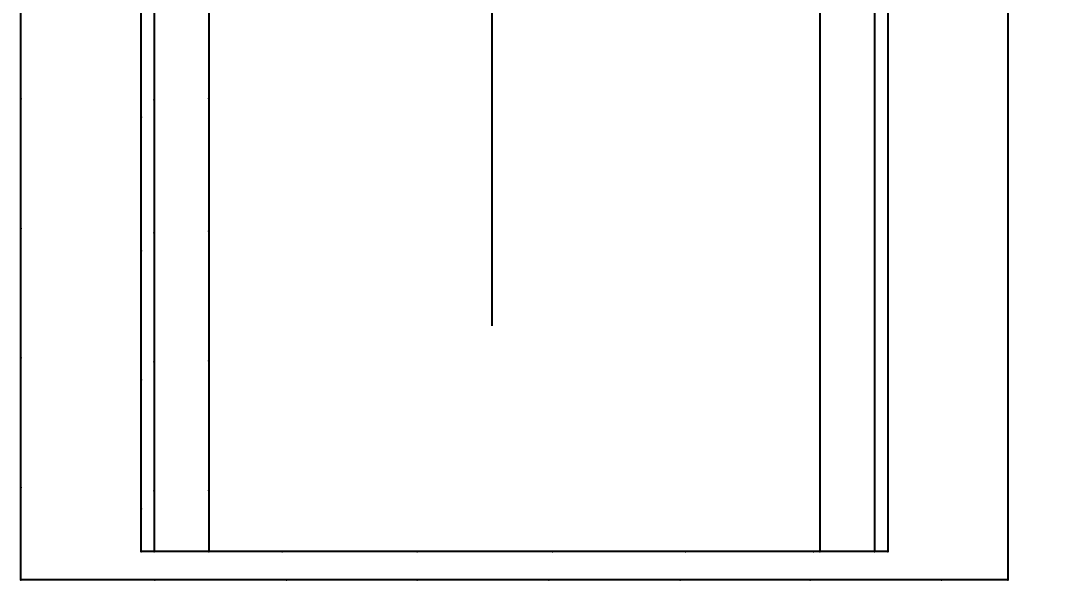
# Model space of a CAD drawing. Extents: x -2408 to 1029, y -526 to 2095.
# Drawn here: x 784 to 905.1, y 861.6 to 926.6 of the extents above; entities that cross this region are included whole.
import ezdxf

# ---------------------------------------------------------------- set-up
doc = ezdxf.new("R2010")
doc.units = 0

# ---------------------------------------------------------------- blocks, each defined once
blk = doc.blocks.new(' -30')
at = {"layer": '1'}
blk.add_lwpolyline([(478.035278, 518.003273), (478.035278, 400.671844), (470.295849, 400.671844), (455.062391, 400.671844), (439.954714, 400.671844), (424.677277, 400.671844), (409.399835, 400.671844), (394.208775, 400.671844), (378.931338, 400.671844), (363.353195, 400.671844), (363.353195, 411.401223), (363.353195, 426.458583), (363.353195, 441.515962), (363.353195, 456.552738), (363.353195, 471.61011)], dxfattribs=at)
at = {"layer": '14'}
blk.add_lwpolyline([(377.323189, 403.973846), (377.323189, 408.932402), (377.323189, 423.927417), (377.323189, 438.905732), (377.323189, 454.422286), (377.323189, 470.256091), (377.323189, 485.591955), (377.323189, 501.153591), (377.323189, 518.003273), (393.747366, 518.003273), (409.447385, 518.003273), (425.024157, 518.003273), (440.491062, 518.003273), (455.351366, 518.003273), (464.065285, 518.003273), (464.065285, 403.973846), (455.429185, 403.973846), (440.589007, 403.973846), (425.125706, 403.973846), (409.39983, 403.973846), (393.716719, 403.973846)], close=True, dxfattribs=at)
at = {"layer": '2'}
for p in [(377.323189, 403.973846), (378.847198, 403.973846), (385.197182, 403.973846), (456.191292, 403.973846), (462.541275, 403.973846), (464.065285, 403.973846), (363.353195, 400.671844), (478.035278, 400.671844)]:
    blk.add_point(p, dxfattribs=at)
at = {"layer": '3'}
for p in [(363.353195, 456.552738), (385.197182, 456.606662), (378.847198, 456.448309), (377.323189, 454.422286), (363.353195, 441.515962), (378.847198, 441.014543), (385.197182, 441.209679), (377.323189, 438.905732), (363.353195, 426.458583), (378.847198, 426.013186), (385.197182, 426.124157), (377.323189, 423.927417), (363.353195, 411.401223), (378.847198, 411.011835), (385.197182, 411.051486), (377.323189, 408.932402), (393.716719, 403.973846), (409.39983, 403.973846), (425.125706, 403.973846), (440.589007, 403.973846), (455.429185, 403.973846), (378.931338, 400.671844), (394.208775, 400.671844), (409.399835, 400.671844), (424.677277, 400.671844), (439.954714, 400.671844), (455.062391, 400.671844), (470.295849, 400.671844)]:
    blk.add_point(p, dxfattribs=at)
at = {"layer": '7'}
blk.add_line((418.122406, 430.18486), (418.122406, 497.763252), dxfattribs=at)
at = {"layer": '8'}
for points in [[(378.847198, 518.003273), (378.847198, 502.284653), (378.847198, 486.964691), (378.847198, 471.449667), (378.847198, 456.448309), (378.847198, 441.014543), (378.847198, 426.013186), (378.847198, 411.011835), (378.847198, 403.973846)], [(385.197182, 518.003273), (385.197182, 502.519689), (385.197182, 487.217317), (385.197182, 471.820325), (385.197182, 456.606662), (385.197182, 441.209679), (385.197182, 426.124157), (385.197182, 411.051486), (385.197182, 403.973846)], [(456.191292, 518.003273), (456.191292, 403.973846)], [(462.541275, 518.003273), (462.541275, 403.973846)]]:
    blk.add_lwpolyline(points, dxfattribs=at)
blk = doc.blocks.new(' -31')
at = {"layer": '1'}
blk.add_lwpolyline([(478.035278, 518.003273), (478.035278, 400.671844), (470.295849, 400.671844), (455.062391, 400.671844), (439.954714, 400.671844), (424.677277, 400.671844), (409.399835, 400.671844), (394.208775, 400.671844), (378.931338, 400.671844), (363.353195, 400.671844), (363.353195, 411.401223), (363.353195, 426.458583), (363.353195, 441.515962), (363.353195, 456.552738), (363.353195, 471.61011)], dxfattribs=at)
at = {"layer": '14'}
blk.add_lwpolyline([(377.323189, 403.973846), (377.323189, 408.932402), (377.323189, 423.927417), (377.323189, 438.905732), (377.323189, 454.422286), (377.323189, 470.256091), (377.323189, 485.591955), (377.323189, 501.153591), (377.323189, 518.003273), (393.747366, 518.003273), (409.447385, 518.003273), (425.024157, 518.003273), (440.491062, 518.003273), (455.351366, 518.003273), (464.065285, 518.003273), (464.065285, 403.973846), (455.429185, 403.973846), (440.589007, 403.973846), (425.125706, 403.973846), (409.39983, 403.973846), (393.716719, 403.973846)], close=True, dxfattribs=at)
at = {"layer": '2'}
for p in [(377.323189, 403.973846), (378.847198, 403.973846), (385.197182, 403.973846), (456.191292, 403.973846), (462.541275, 403.973846), (464.065285, 403.973846), (363.353195, 400.671844), (478.035278, 400.671844)]:
    blk.add_point(p, dxfattribs=at)
at = {"layer": '3'}
for p in [(363.353195, 456.552738), (385.197182, 456.606662), (378.847198, 456.448309), (377.323189, 454.422286), (363.353195, 441.515962), (378.847198, 441.014543), (385.197182, 441.209679), (377.323189, 438.905732), (363.353195, 426.458583), (378.847198, 426.013186), (385.197182, 426.124157), (377.323189, 423.927417), (363.353195, 411.401223), (378.847198, 411.011835), (385.197182, 411.051486), (377.323189, 408.932402), (393.716719, 403.973846), (409.39983, 403.973846), (425.125706, 403.973846), (440.589007, 403.973846), (455.429185, 403.973846), (378.931338, 400.671844), (394.208775, 400.671844), (409.399835, 400.671844), (424.677277, 400.671844), (439.954714, 400.671844), (455.062391, 400.671844), (470.295849, 400.671844)]:
    blk.add_point(p, dxfattribs=at)
at = {"layer": '7'}
blk.add_line((418.122406, 430.18486), (418.122406, 497.763252), dxfattribs=at)
at = {"layer": '8'}
for points in [[(378.847198, 518.003273), (378.847198, 502.284653), (378.847198, 486.964691), (378.847198, 471.449667), (378.847198, 456.448309), (378.847198, 441.014543), (378.847198, 426.013186), (378.847198, 411.011835), (378.847198, 403.973846)], [(385.197182, 518.003273), (385.197182, 502.519689), (385.197182, 487.217317), (385.197182, 471.820325), (385.197182, 456.606662), (385.197182, 441.209679), (385.197182, 426.124157), (385.197182, 411.051486), (385.197182, 403.973846)], [(456.191292, 518.003273), (456.191292, 403.973846)], [(462.541275, 518.003273), (462.541275, 403.973846)]]:
    blk.add_lwpolyline(points, dxfattribs=at)
blk = doc.blocks.new(' -32')
at = {"layer": '1'}
blk.add_lwpolyline([(478.035278, 518.003273), (478.035278, 400.671844), (470.295849, 400.671844), (455.062391, 400.671844), (439.954714, 400.671844), (424.677277, 400.671844), (409.399835, 400.671844), (394.208775, 400.671844), (378.931338, 400.671844), (363.353195, 400.671844), (363.353195, 411.401223), (363.353195, 426.458583), (363.353195, 441.515962), (363.353195, 456.552738), (363.353195, 471.61011)], dxfattribs=at)
at = {"layer": '14'}
blk.add_lwpolyline([(377.323189, 403.973846), (377.323189, 408.932402), (377.323189, 423.927417), (377.323189, 438.905732), (377.323189, 454.422286), (377.323189, 470.256091), (377.323189, 485.591955), (377.323189, 501.153591), (377.323189, 518.003273), (393.747366, 518.003273), (409.447385, 518.003273), (425.024157, 518.003273), (440.491062, 518.003273), (455.351366, 518.003273), (464.065285, 518.003273), (464.065285, 403.973846), (455.429185, 403.973846), (440.589007, 403.973846), (425.125706, 403.973846), (409.39983, 403.973846), (393.716719, 403.973846)], close=True, dxfattribs=at)
at = {"layer": '2'}
for p in [(377.323189, 403.973846), (378.847198, 403.973846), (385.197182, 403.973846), (456.191292, 403.973846), (462.541275, 403.973846), (464.065285, 403.973846), (363.353195, 400.671844), (478.035278, 400.671844)]:
    blk.add_point(p, dxfattribs=at)
at = {"layer": '3'}
for p in [(363.353195, 456.552738), (385.197182, 456.606662), (378.847198, 456.448309), (377.323189, 454.422286), (363.353195, 441.515962), (378.847198, 441.014543), (385.197182, 441.209679), (377.323189, 438.905732), (363.353195, 426.458583), (378.847198, 426.013186), (385.197182, 426.124157), (377.323189, 423.927417), (363.353195, 411.401223), (378.847198, 411.011835), (385.197182, 411.051486), (377.323189, 408.932402), (393.716719, 403.973846), (409.39983, 403.973846), (425.125706, 403.973846), (440.589007, 403.973846), (455.429185, 403.973846), (378.931338, 400.671844), (394.208775, 400.671844), (409.399835, 400.671844), (424.677277, 400.671844), (439.954714, 400.671844), (455.062391, 400.671844), (470.295849, 400.671844)]:
    blk.add_point(p, dxfattribs=at)
at = {"layer": '7'}
blk.add_line((418.122406, 430.18486), (418.122406, 497.763252), dxfattribs=at)
at = {"layer": '8'}
for points in [[(378.847198, 518.003273), (378.847198, 502.284653), (378.847198, 486.964691), (378.847198, 471.449667), (378.847198, 456.448309), (378.847198, 441.014543), (378.847198, 426.013186), (378.847198, 411.011835), (378.847198, 403.973846)], [(385.197182, 518.003273), (385.197182, 502.519689), (385.197182, 487.217317), (385.197182, 471.820325), (385.197182, 456.606662), (385.197182, 441.209679), (385.197182, 426.124157), (385.197182, 411.051486), (385.197182, 403.973846)], [(456.191292, 518.003273), (456.191292, 403.973846)], [(462.541275, 518.003273), (462.541275, 403.973846)]]:
    blk.add_lwpolyline(points, dxfattribs=at)
blk = doc.blocks.new(' -33')
at = {"layer": '1'}
blk.add_lwpolyline([(478.035278, 518.003273), (478.035278, 400.671844), (470.295849, 400.671844), (455.062391, 400.671844), (439.954714, 400.671844), (424.677277, 400.671844), (409.399835, 400.671844), (394.208775, 400.671844), (378.931338, 400.671844), (363.353195, 400.671844), (363.353195, 411.401223), (363.353195, 426.458583), (363.353195, 441.515962), (363.353195, 456.552738), (363.353195, 471.61011)], dxfattribs=at)
at = {"layer": '14'}
blk.add_lwpolyline([(377.323189, 403.973846), (377.323189, 408.932402), (377.323189, 423.927417), (377.323189, 438.905732), (377.323189, 454.422286), (377.323189, 470.256091), (377.323189, 485.591955), (377.323189, 501.153591), (377.323189, 518.003273), (393.747366, 518.003273), (409.447385, 518.003273), (425.024157, 518.003273), (440.491062, 518.003273), (455.351366, 518.003273), (464.065285, 518.003273), (464.065285, 403.973846), (455.429185, 403.973846), (440.589007, 403.973846), (425.125706, 403.973846), (409.39983, 403.973846), (393.716719, 403.973846)], close=True, dxfattribs=at)
at = {"layer": '2'}
for p in [(377.323189, 403.973846), (378.847198, 403.973846), (385.197182, 403.973846), (456.191292, 403.973846), (462.541275, 403.973846), (464.065285, 403.973846), (363.353195, 400.671844), (478.035278, 400.671844)]:
    blk.add_point(p, dxfattribs=at)
at = {"layer": '3'}
for p in [(363.353195, 456.552738), (385.197182, 456.606662), (378.847198, 456.448309), (377.323189, 454.422286), (363.353195, 441.515962), (378.847198, 441.014543), (385.197182, 441.209679), (377.323189, 438.905732), (363.353195, 426.458583), (378.847198, 426.013186), (385.197182, 426.124157), (377.323189, 423.927417), (363.353195, 411.401223), (378.847198, 411.011835), (385.197182, 411.051486), (377.323189, 408.932402), (393.716719, 403.973846), (409.39983, 403.973846), (425.125706, 403.973846), (440.589007, 403.973846), (455.429185, 403.973846), (378.931338, 400.671844), (394.208775, 400.671844), (409.399835, 400.671844), (424.677277, 400.671844), (439.954714, 400.671844), (455.062391, 400.671844), (470.295849, 400.671844)]:
    blk.add_point(p, dxfattribs=at)
at = {"layer": '7'}
blk.add_line((418.122406, 430.18486), (418.122406, 497.763252), dxfattribs=at)
at = {"layer": '8'}
for points in [[(378.847198, 518.003273), (378.847198, 502.284653), (378.847198, 486.964691), (378.847198, 471.449667), (378.847198, 456.448309), (378.847198, 441.014543), (378.847198, 426.013186), (378.847198, 411.011835), (378.847198, 403.973846)], [(385.197182, 518.003273), (385.197182, 502.519689), (385.197182, 487.217317), (385.197182, 471.820325), (385.197182, 456.606662), (385.197182, 441.209679), (385.197182, 426.124157), (385.197182, 411.051486), (385.197182, 403.973846)], [(456.191292, 518.003273), (456.191292, 403.973846)], [(462.541275, 518.003273), (462.541275, 403.973846)]]:
    blk.add_lwpolyline(points, dxfattribs=at)
blk = doc.blocks.new(' -34')
at = {"layer": '1'}
blk.add_lwpolyline([(478.035278, 518.003273), (478.035278, 400.671844), (470.295849, 400.671844), (455.062391, 400.671844), (439.954714, 400.671844), (424.677277, 400.671844), (409.399835, 400.671844), (394.208775, 400.671844), (378.931338, 400.671844), (363.353195, 400.671844), (363.353195, 411.401223), (363.353195, 426.458583), (363.353195, 441.515962), (363.353195, 456.552738), (363.353195, 471.61011)], dxfattribs=at)
at = {"layer": '14'}
blk.add_lwpolyline([(377.323189, 403.973846), (377.323189, 408.932402), (377.323189, 423.927417), (377.323189, 438.905732), (377.323189, 454.422286), (377.323189, 470.256091), (377.323189, 485.591955), (377.323189, 501.153591), (377.323189, 518.003273), (393.747366, 518.003273), (409.447385, 518.003273), (425.024157, 518.003273), (440.491062, 518.003273), (455.351366, 518.003273), (464.065285, 518.003273), (464.065285, 403.973846), (455.429185, 403.973846), (440.589007, 403.973846), (425.125706, 403.973846), (409.39983, 403.973846), (393.716719, 403.973846)], close=True, dxfattribs=at)
at = {"layer": '2'}
for p in [(377.323189, 403.973846), (378.847198, 403.973846), (385.197182, 403.973846), (456.191292, 403.973846), (462.541275, 403.973846), (464.065285, 403.973846), (363.353195, 400.671844), (478.035278, 400.671844)]:
    blk.add_point(p, dxfattribs=at)
at = {"layer": '3'}
for p in [(363.353195, 456.552738), (385.197182, 456.606662), (378.847198, 456.448309), (377.323189, 454.422286), (363.353195, 441.515962), (378.847198, 441.014543), (385.197182, 441.209679), (377.323189, 438.905732), (363.353195, 426.458583), (378.847198, 426.013186), (385.197182, 426.124157), (377.323189, 423.927417), (363.353195, 411.401223), (378.847198, 411.011835), (385.197182, 411.051486), (377.323189, 408.932402), (393.716719, 403.973846), (409.39983, 403.973846), (425.125706, 403.973846), (440.589007, 403.973846), (455.429185, 403.973846), (378.931338, 400.671844), (394.208775, 400.671844), (409.399835, 400.671844), (424.677277, 400.671844), (439.954714, 400.671844), (455.062391, 400.671844), (470.295849, 400.671844)]:
    blk.add_point(p, dxfattribs=at)
at = {"layer": '7'}
blk.add_line((418.122406, 430.18486), (418.122406, 497.763252), dxfattribs=at)
at = {"layer": '8'}
for points in [[(378.847198, 518.003273), (378.847198, 502.284653), (378.847198, 486.964691), (378.847198, 471.449667), (378.847198, 456.448309), (378.847198, 441.014543), (378.847198, 426.013186), (378.847198, 411.011835), (378.847198, 403.973846)], [(385.197182, 518.003273), (385.197182, 502.519689), (385.197182, 487.217317), (385.197182, 471.820325), (385.197182, 456.606662), (385.197182, 441.209679), (385.197182, 426.124157), (385.197182, 411.051486), (385.197182, 403.973846)], [(456.191292, 518.003273), (456.191292, 403.973846)], [(462.541275, 518.003273), (462.541275, 403.973846)]]:
    blk.add_lwpolyline(points, dxfattribs=at)
blk = doc.blocks.new(' -35')
at = {"layer": '1'}
blk.add_lwpolyline([(478.035278, 518.003273), (478.035278, 400.671844), (470.295849, 400.671844), (455.062391, 400.671844), (439.954714, 400.671844), (424.677277, 400.671844), (409.399835, 400.671844), (394.208775, 400.671844), (378.931338, 400.671844), (363.353195, 400.671844), (363.353195, 411.401223), (363.353195, 426.458583), (363.353195, 441.515962), (363.353195, 456.552738), (363.353195, 471.61011)], dxfattribs=at)
at = {"layer": '14'}
blk.add_lwpolyline([(377.323189, 403.973846), (377.323189, 408.932402), (377.323189, 423.927417), (377.323189, 438.905732), (377.323189, 454.422286), (377.323189, 470.256091), (377.323189, 485.591955), (377.323189, 501.153591), (377.323189, 518.003273), (393.747366, 518.003273), (409.447385, 518.003273), (425.024157, 518.003273), (440.491062, 518.003273), (455.351366, 518.003273), (464.065285, 518.003273), (464.065285, 403.973846), (455.429185, 403.973846), (440.589007, 403.973846), (425.125706, 403.973846), (409.39983, 403.973846), (393.716719, 403.973846)], close=True, dxfattribs=at)
at = {"layer": '2'}
for p in [(377.323189, 403.973846), (378.847198, 403.973846), (385.197182, 403.973846), (456.191292, 403.973846), (462.541275, 403.973846), (464.065285, 403.973846), (363.353195, 400.671844), (478.035278, 400.671844)]:
    blk.add_point(p, dxfattribs=at)
at = {"layer": '3'}
for p in [(363.353195, 456.552738), (385.197182, 456.606662), (378.847198, 456.448309), (377.323189, 454.422286), (363.353195, 441.515962), (378.847198, 441.014543), (385.197182, 441.209679), (377.323189, 438.905732), (363.353195, 426.458583), (378.847198, 426.013186), (385.197182, 426.124157), (377.323189, 423.927417), (363.353195, 411.401223), (378.847198, 411.011835), (385.197182, 411.051486), (377.323189, 408.932402), (393.716719, 403.973846), (409.39983, 403.973846), (425.125706, 403.973846), (440.589007, 403.973846), (455.429185, 403.973846), (378.931338, 400.671844), (394.208775, 400.671844), (409.399835, 400.671844), (424.677277, 400.671844), (439.954714, 400.671844), (455.062391, 400.671844), (470.295849, 400.671844)]:
    blk.add_point(p, dxfattribs=at)
at = {"layer": '7'}
blk.add_line((418.122406, 430.18486), (418.122406, 497.763252), dxfattribs=at)
at = {"layer": '8'}
for points in [[(378.847198, 518.003273), (378.847198, 502.284653), (378.847198, 486.964691), (378.847198, 471.449667), (378.847198, 456.448309), (378.847198, 441.014543), (378.847198, 426.013186), (378.847198, 411.011835), (378.847198, 403.973846)], [(385.197182, 518.003273), (385.197182, 502.519689), (385.197182, 487.217317), (385.197182, 471.820325), (385.197182, 456.606662), (385.197182, 441.209679), (385.197182, 426.124157), (385.197182, 411.051486), (385.197182, 403.973846)], [(456.191292, 518.003273), (456.191292, 403.973846)], [(462.541275, 518.003273), (462.541275, 403.973846)]]:
    blk.add_lwpolyline(points, dxfattribs=at)
blk = doc.blocks.new(' -36')
at = {"layer": '1'}
blk.add_lwpolyline([(478.035278, 518.003273), (478.035278, 400.671844), (470.295849, 400.671844), (455.062391, 400.671844), (439.954714, 400.671844), (424.677277, 400.671844), (409.399835, 400.671844), (394.208775, 400.671844), (378.931338, 400.671844), (363.353195, 400.671844), (363.353195, 411.401223), (363.353195, 426.458583), (363.353195, 441.515962), (363.353195, 456.552738), (363.353195, 471.61011)], dxfattribs=at)
at = {"layer": '14'}
blk.add_lwpolyline([(377.323189, 403.973846), (377.323189, 408.932402), (377.323189, 423.927417), (377.323189, 438.905732), (377.323189, 454.422286), (377.323189, 470.256091), (377.323189, 485.591955), (377.323189, 501.153591), (377.323189, 518.003273), (393.747366, 518.003273), (409.447385, 518.003273), (425.024157, 518.003273), (440.491062, 518.003273), (455.351366, 518.003273), (464.065285, 518.003273), (464.065285, 403.973846), (455.429185, 403.973846), (440.589007, 403.973846), (425.125706, 403.973846), (409.39983, 403.973846), (393.716719, 403.973846)], close=True, dxfattribs=at)
at = {"layer": '2'}
for p in [(377.323189, 403.973846), (378.847198, 403.973846), (385.197182, 403.973846), (456.191292, 403.973846), (462.541275, 403.973846), (464.065285, 403.973846), (363.353195, 400.671844), (478.035278, 400.671844)]:
    blk.add_point(p, dxfattribs=at)
at = {"layer": '3'}
for p in [(363.353195, 456.552738), (385.197182, 456.606662), (378.847198, 456.448309), (377.323189, 454.422286), (363.353195, 441.515962), (378.847198, 441.014543), (385.197182, 441.209679), (377.323189, 438.905732), (363.353195, 426.458583), (378.847198, 426.013186), (385.197182, 426.124157), (377.323189, 423.927417), (363.353195, 411.401223), (378.847198, 411.011835), (385.197182, 411.051486), (377.323189, 408.932402), (393.716719, 403.973846), (409.39983, 403.973846), (425.125706, 403.973846), (440.589007, 403.973846), (455.429185, 403.973846), (378.931338, 400.671844), (394.208775, 400.671844), (409.399835, 400.671844), (424.677277, 400.671844), (439.954714, 400.671844), (455.062391, 400.671844), (470.295849, 400.671844)]:
    blk.add_point(p, dxfattribs=at)
at = {"layer": '7'}
blk.add_line((418.122406, 430.18486), (418.122406, 497.763252), dxfattribs=at)
at = {"layer": '8'}
for points in [[(378.847198, 518.003273), (378.847198, 502.284653), (378.847198, 486.964691), (378.847198, 471.449667), (378.847198, 456.448309), (378.847198, 441.014543), (378.847198, 426.013186), (378.847198, 411.011835), (378.847198, 403.973846)], [(385.197182, 518.003273), (385.197182, 502.519689), (385.197182, 487.217317), (385.197182, 471.820325), (385.197182, 456.606662), (385.197182, 441.209679), (385.197182, 426.124157), (385.197182, 411.051486), (385.197182, 403.973846)], [(456.191292, 518.003273), (456.191292, 403.973846)], [(462.541275, 518.003273), (462.541275, 403.973846)]]:
    blk.add_lwpolyline(points, dxfattribs=at)
blk = doc.blocks.new(' -37')
at = {"layer": '1'}
blk.add_lwpolyline([(478.035278, 518.003273), (478.035278, 400.671844), (470.295849, 400.671844), (455.062391, 400.671844), (439.954714, 400.671844), (424.677277, 400.671844), (409.399835, 400.671844), (394.208775, 400.671844), (378.931338, 400.671844), (363.353195, 400.671844), (363.353195, 411.401223), (363.353195, 426.458583), (363.353195, 441.515962), (363.353195, 456.552738), (363.353195, 471.61011)], dxfattribs=at)
at = {"layer": '14'}
blk.add_lwpolyline([(377.323189, 403.973846), (377.323189, 408.932402), (377.323189, 423.927417), (377.323189, 438.905732), (377.323189, 454.422286), (377.323189, 470.256091), (377.323189, 485.591955), (377.323189, 501.153591), (377.323189, 518.003273), (393.747366, 518.003273), (409.447385, 518.003273), (425.024157, 518.003273), (440.491062, 518.003273), (455.351366, 518.003273), (464.065285, 518.003273), (464.065285, 403.973846), (455.429185, 403.973846), (440.589007, 403.973846), (425.125706, 403.973846), (409.39983, 403.973846), (393.716719, 403.973846)], close=True, dxfattribs=at)
at = {"layer": '2'}
for p in [(377.323189, 403.973846), (378.847198, 403.973846), (385.197182, 403.973846), (456.191292, 403.973846), (462.541275, 403.973846), (464.065285, 403.973846), (363.353195, 400.671844), (478.035278, 400.671844)]:
    blk.add_point(p, dxfattribs=at)
at = {"layer": '3'}
for p in [(363.353195, 456.552738), (385.197182, 456.606662), (378.847198, 456.448309), (377.323189, 454.422286), (363.353195, 441.515962), (378.847198, 441.014543), (385.197182, 441.209679), (377.323189, 438.905732), (363.353195, 426.458583), (378.847198, 426.013186), (385.197182, 426.124157), (377.323189, 423.927417), (363.353195, 411.401223), (378.847198, 411.011835), (385.197182, 411.051486), (377.323189, 408.932402), (393.716719, 403.973846), (409.39983, 403.973846), (425.125706, 403.973846), (440.589007, 403.973846), (455.429185, 403.973846), (378.931338, 400.671844), (394.208775, 400.671844), (409.399835, 400.671844), (424.677277, 400.671844), (439.954714, 400.671844), (455.062391, 400.671844), (470.295849, 400.671844)]:
    blk.add_point(p, dxfattribs=at)
at = {"layer": '7'}
blk.add_line((418.122406, 430.18486), (418.122406, 497.763252), dxfattribs=at)
at = {"layer": '8'}
for points in [[(378.847198, 518.003273), (378.847198, 502.284653), (378.847198, 486.964691), (378.847198, 471.449667), (378.847198, 456.448309), (378.847198, 441.014543), (378.847198, 426.013186), (378.847198, 411.011835), (378.847198, 403.973846)], [(385.197182, 518.003273), (385.197182, 502.519689), (385.197182, 487.217317), (385.197182, 471.820325), (385.197182, 456.606662), (385.197182, 441.209679), (385.197182, 426.124157), (385.197182, 411.051486), (385.197182, 403.973846)], [(456.191292, 518.003273), (456.191292, 403.973846)], [(462.541275, 518.003273), (462.541275, 403.973846)]]:
    blk.add_lwpolyline(points, dxfattribs=at)
blk = doc.blocks.new(' -38')
at = {"layer": '1'}
blk.add_lwpolyline([(478.035278, 518.003273), (478.035278, 400.671844), (470.295849, 400.671844), (455.062391, 400.671844), (439.954714, 400.671844), (424.677277, 400.671844), (409.399835, 400.671844), (394.208775, 400.671844), (378.931338, 400.671844), (363.353195, 400.671844), (363.353195, 411.401223), (363.353195, 426.458583), (363.353195, 441.515962), (363.353195, 456.552738), (363.353195, 471.61011)], dxfattribs=at)
at = {"layer": '14'}
blk.add_lwpolyline([(377.323189, 403.973846), (377.323189, 408.932402), (377.323189, 423.927417), (377.323189, 438.905732), (377.323189, 454.422286), (377.323189, 470.256091), (377.323189, 485.591955), (377.323189, 501.153591), (377.323189, 518.003273), (393.747366, 518.003273), (409.447385, 518.003273), (425.024157, 518.003273), (440.491062, 518.003273), (455.351366, 518.003273), (464.065285, 518.003273), (464.065285, 403.973846), (455.429185, 403.973846), (440.589007, 403.973846), (425.125706, 403.973846), (409.39983, 403.973846), (393.716719, 403.973846)], close=True, dxfattribs=at)
at = {"layer": '2'}
for p in [(377.323189, 403.973846), (378.847198, 403.973846), (385.197182, 403.973846), (456.191292, 403.973846), (462.541275, 403.973846), (464.065285, 403.973846), (363.353195, 400.671844), (478.035278, 400.671844)]:
    blk.add_point(p, dxfattribs=at)
at = {"layer": '3'}
for p in [(363.353195, 456.552738), (385.197182, 456.606662), (378.847198, 456.448309), (377.323189, 454.422286), (363.353195, 441.515962), (378.847198, 441.014543), (385.197182, 441.209679), (377.323189, 438.905732), (363.353195, 426.458583), (378.847198, 426.013186), (385.197182, 426.124157), (377.323189, 423.927417), (363.353195, 411.401223), (378.847198, 411.011835), (385.197182, 411.051486), (377.323189, 408.932402), (393.716719, 403.973846), (409.39983, 403.973846), (425.125706, 403.973846), (440.589007, 403.973846), (455.429185, 403.973846), (378.931338, 400.671844), (394.208775, 400.671844), (409.399835, 400.671844), (424.677277, 400.671844), (439.954714, 400.671844), (455.062391, 400.671844), (470.295849, 400.671844)]:
    blk.add_point(p, dxfattribs=at)
at = {"layer": '7'}
blk.add_line((418.122406, 430.18486), (418.122406, 497.763252), dxfattribs=at)
at = {"layer": '8'}
for points in [[(378.847198, 518.003273), (378.847198, 502.284653), (378.847198, 486.964691), (378.847198, 471.449667), (378.847198, 456.448309), (378.847198, 441.014543), (378.847198, 426.013186), (378.847198, 411.011835), (378.847198, 403.973846)], [(385.197182, 518.003273), (385.197182, 502.519689), (385.197182, 487.217317), (385.197182, 471.820325), (385.197182, 456.606662), (385.197182, 441.209679), (385.197182, 426.124157), (385.197182, 411.051486), (385.197182, 403.973846)], [(456.191292, 518.003273), (456.191292, 403.973846)], [(462.541275, 518.003273), (462.541275, 403.973846)]]:
    blk.add_lwpolyline(points, dxfattribs=at)
blk = doc.blocks.new(' -39')
at = {"layer": '1'}
blk.add_lwpolyline([(478.035278, 518.003273), (478.035278, 400.671844), (470.295849, 400.671844), (455.062391, 400.671844), (439.954714, 400.671844), (424.677277, 400.671844), (409.399835, 400.671844), (394.208775, 400.671844), (378.931338, 400.671844), (363.353195, 400.671844), (363.353195, 411.401223), (363.353195, 426.458583), (363.353195, 441.515962), (363.353195, 456.552738), (363.353195, 471.61011)], dxfattribs=at)
at = {"layer": '14'}
blk.add_lwpolyline([(377.323189, 403.973846), (377.323189, 408.932402), (377.323189, 423.927417), (377.323189, 438.905732), (377.323189, 454.422286), (377.323189, 470.256091), (377.323189, 485.591955), (377.323189, 501.153591), (377.323189, 518.003273), (393.747366, 518.003273), (409.447385, 518.003273), (425.024157, 518.003273), (440.491062, 518.003273), (455.351366, 518.003273), (464.065285, 518.003273), (464.065285, 403.973846), (455.429185, 403.973846), (440.589007, 403.973846), (425.125706, 403.973846), (409.39983, 403.973846), (393.716719, 403.973846)], close=True, dxfattribs=at)
at = {"layer": '2'}
for p in [(377.323189, 403.973846), (378.847198, 403.973846), (385.197182, 403.973846), (456.191292, 403.973846), (462.541275, 403.973846), (464.065285, 403.973846), (363.353195, 400.671844), (478.035278, 400.671844)]:
    blk.add_point(p, dxfattribs=at)
at = {"layer": '3'}
for p in [(363.353195, 456.552738), (385.197182, 456.606662), (378.847198, 456.448309), (377.323189, 454.422286), (363.353195, 441.515962), (378.847198, 441.014543), (385.197182, 441.209679), (377.323189, 438.905732), (363.353195, 426.458583), (378.847198, 426.013186), (385.197182, 426.124157), (377.323189, 423.927417), (363.353195, 411.401223), (378.847198, 411.011835), (385.197182, 411.051486), (377.323189, 408.932402), (393.716719, 403.973846), (409.39983, 403.973846), (425.125706, 403.973846), (440.589007, 403.973846), (455.429185, 403.973846), (378.931338, 400.671844), (394.208775, 400.671844), (409.399835, 400.671844), (424.677277, 400.671844), (439.954714, 400.671844), (455.062391, 400.671844), (470.295849, 400.671844)]:
    blk.add_point(p, dxfattribs=at)
at = {"layer": '7'}
blk.add_line((418.122406, 430.18486), (418.122406, 497.763252), dxfattribs=at)
at = {"layer": '8'}
for points in [[(378.847198, 518.003273), (378.847198, 502.284653), (378.847198, 486.964691), (378.847198, 471.449667), (378.847198, 456.448309), (378.847198, 441.014543), (378.847198, 426.013186), (378.847198, 411.011835), (378.847198, 403.973846)], [(385.197182, 518.003273), (385.197182, 502.519689), (385.197182, 487.217317), (385.197182, 471.820325), (385.197182, 456.606662), (385.197182, 441.209679), (385.197182, 426.124157), (385.197182, 411.051486), (385.197182, 403.973846)], [(456.191292, 518.003273), (456.191292, 403.973846)], [(462.541275, 518.003273), (462.541275, 403.973846)]]:
    blk.add_lwpolyline(points, dxfattribs=at)
blk = doc.blocks.new(' -40')
at = {"layer": '1'}
blk.add_lwpolyline([(478.035278, 518.003273), (478.035278, 400.671844), (470.295849, 400.671844), (455.062391, 400.671844), (439.954714, 400.671844), (424.677277, 400.671844), (409.399835, 400.671844), (394.208775, 400.671844), (378.931338, 400.671844), (363.353195, 400.671844), (363.353195, 411.401223), (363.353195, 426.458583), (363.353195, 441.515962), (363.353195, 456.552738), (363.353195, 471.61011)], dxfattribs=at)
at = {"layer": '14'}
blk.add_lwpolyline([(377.323189, 403.973846), (377.323189, 408.932402), (377.323189, 423.927417), (377.323189, 438.905732), (377.323189, 454.422286), (377.323189, 470.256091), (377.323189, 485.591955), (377.323189, 501.153591), (377.323189, 518.003273), (393.747366, 518.003273), (409.447385, 518.003273), (425.024157, 518.003273), (440.491062, 518.003273), (455.351366, 518.003273), (464.065285, 518.003273), (464.065285, 403.973846), (455.429185, 403.973846), (440.589007, 403.973846), (425.125706, 403.973846), (409.39983, 403.973846), (393.716719, 403.973846)], close=True, dxfattribs=at)
at = {"layer": '2'}
for p in [(377.323189, 403.973846), (378.847198, 403.973846), (385.197182, 403.973846), (456.191292, 403.973846), (462.541275, 403.973846), (464.065285, 403.973846), (363.353195, 400.671844), (478.035278, 400.671844)]:
    blk.add_point(p, dxfattribs=at)
at = {"layer": '3'}
for p in [(363.353195, 456.552738), (385.197182, 456.606662), (378.847198, 456.448309), (377.323189, 454.422286), (363.353195, 441.515962), (378.847198, 441.014543), (385.197182, 441.209679), (377.323189, 438.905732), (363.353195, 426.458583), (378.847198, 426.013186), (385.197182, 426.124157), (377.323189, 423.927417), (363.353195, 411.401223), (378.847198, 411.011835), (385.197182, 411.051486), (377.323189, 408.932402), (393.716719, 403.973846), (409.39983, 403.973846), (425.125706, 403.973846), (440.589007, 403.973846), (455.429185, 403.973846), (378.931338, 400.671844), (394.208775, 400.671844), (409.399835, 400.671844), (424.677277, 400.671844), (439.954714, 400.671844), (455.062391, 400.671844), (470.295849, 400.671844)]:
    blk.add_point(p, dxfattribs=at)
at = {"layer": '7'}
blk.add_line((418.122406, 430.18486), (418.122406, 497.763252), dxfattribs=at)
at = {"layer": '8'}
for points in [[(378.847198, 518.003273), (378.847198, 502.284653), (378.847198, 486.964691), (378.847198, 471.449667), (378.847198, 456.448309), (378.847198, 441.014543), (378.847198, 426.013186), (378.847198, 411.011835), (378.847198, 403.973846)], [(385.197182, 518.003273), (385.197182, 502.519689), (385.197182, 487.217317), (385.197182, 471.820325), (385.197182, 456.606662), (385.197182, 441.209679), (385.197182, 426.124157), (385.197182, 411.051486), (385.197182, 403.973846)], [(456.191292, 518.003273), (456.191292, 403.973846)], [(462.541275, 518.003273), (462.541275, 403.973846)]]:
    blk.add_lwpolyline(points, dxfattribs=at)

msp = doc.modelspace()

# ---------------------------------------------------------------- block references
at = {"layer": '1'}
for name in [' -32', ' -34', ' -36', ' -33', ' -35', ' -37', ' -31', ' -30', ' -38', ' -39', ' -40']:
    msp.add_blockref(name, (420.69429, 460.98861), dxfattribs=at)

doc.saveas('drawing.dxf')
